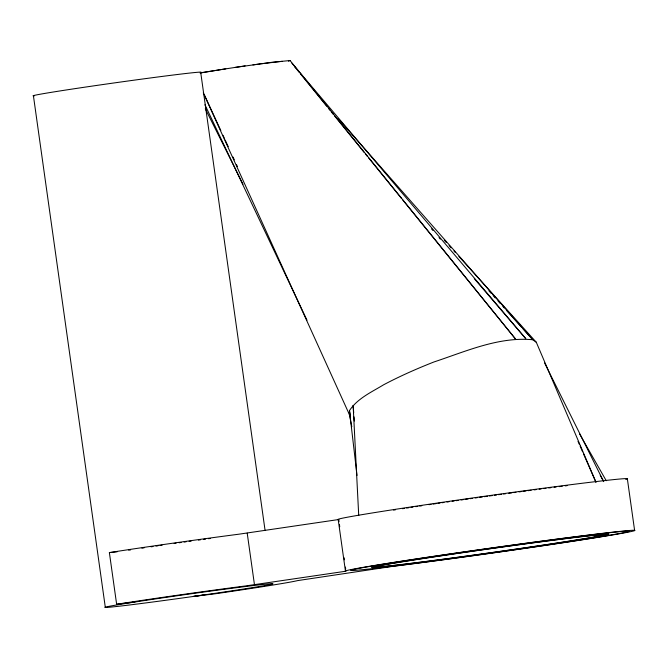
<?xml version="1.0" encoding="UTF-8"?>
<svg xmlns="http://www.w3.org/2000/svg" width="668" height="668" viewBox="0 0 668 668"><rect width="100%" height="100%" fill="white"/><g stroke="black" fill="none" stroke-linecap="round" stroke-linejoin="round"><path stroke-width="1" d="M351.794 426.693L349.381 414.527L349.464 410.62C357.472 398.395 371.533 392.141 383.632 384.776C399.965 376.134 416.882 368.678 434.075 361.922C465.796 351.443 498.729 336.522 532.788 339.745L536.295 342.266L595.99 482.304L583.448 453.739M402.779 200.016L515.679 339.202L290.071 60.546L288.467 61.197M200.099 73.037L225.792 68.812M200.375 72.795L245.139 65.865M135.036 602.002L116.641 604.273L109.377 552.603L116.842 551.434A110.896 1.937 -8 0 1 238.752 534.216L338.734 519.52L339.027 521.591M116.641 604.273L124.098 603.104A110.896 1.937 -8 0 1 246.016 585.886L345.999 571.198L345.456 571.207L338.192 519.529A146.125 2.547 -8 0 1 490.805 495.405A146.125 2.547 -8 0 1 625.766 479.415M234.794 67.468L272.293 62.233L290.071 60.546M203.448 595.013L193.419 596.424L214.937 593.819A110.896 1.937 -8 0 0 297.469 580.626L392.158 566.431A146.125 2.547 -8 0 0 618.309 533.949A146.125 2.547 -8 0 0 521.491 543.844A146.125 2.547 -8 0 0 345.456 571.207M252.947 64.888L260.462 63.877M261.405 63.752L282.272 61.331M109.377 552.603L117.117 551.81M338.192 519.529L338.734 519.52M444.212 240.138L446.299 242.459M449.096 245.557L451.184 247.878M453.973 250.968L455.376 252.521M458.858 256.387L536.295 342.266M488.968 290.897L491.055 293.227M493.143 295.557L495.23 297.878M498.011 300.976L500.098 303.305M502.879 306.403L504.273 307.956M506.361 310.286L521.658 327.337M523.052 328.89L532.788 339.745L338 118.461M431.545 228.882L432.906 230.468M439.01 237.574L440.362 239.161M474.28 278.665L525.825 338.709L291.908 63.209M294.479 66.491L295.79 68.111M297.101 69.731L299.072 72.161M300.383 73.772L326.644 106.145M328.614 108.575L329.925 110.187M331.236 111.806L333.207 114.236M334.518 115.856L364.052 152.271M365.371 153.891L367.333 156.312M368.652 157.932L401.468 198.396M579.432 433.666L606.235 480.726M600.215 475.249L603.697 481.628L544.587 362.983M205.301 108.75L243.01 184.218M204.934 104.751L306.988 320.164M204.258 94.639L220.824 130.561M223.003 135.295L224.306 138.126M225.183 140.021L228.231 146.634M233.023 157.038L234.334 159.877M236.514 164.604L237.382 166.491M203.289 92.81L349.381 414.527M578.012 441.364L579.273 444.22M580.108 446.124L582.613 451.835M350.441 415.73L349.464 410.62L357.029 475.441M627.335 478.689L634.6 530.359M339.461 524.689L339.753 526.76M344.112 557.763L344.396 559.826M345.414 567.065L345.707 569.128M265.046 530.217L200.709 72.403A84.803 1.478 -8 0 0 113.477 83.032A84.803 1.478 -8 0 0 34.335 95.9M247.21 533.139L254.475 584.809M33.4 95.641L105.293 607.195M353.706 412.749L353.138 405.476L358.724 515.554M354.032 416.899L354.357 421.049M128.707 550.19A84.803 1.478 -8 0 1 130.611 549.889M141.925 548.169A84.803 1.478 -8 0 1 144.088 547.843M151.06 546.816A84.803 1.478 -8 0 1 153.03 546.524M156.011 546.09A84.803 1.478 -8 0 1 158.024 545.789M160.053 545.497A84.803 1.478 -8 0 1 162.09 545.205M174.097 543.476A84.803 1.478 -8 0 1 176.101 543.193M179.116 542.767A84.803 1.478 -8 0 1 181.12 542.483M184.126 542.065A84.803 1.478 -8 0 1 186.121 541.79M189.094 541.372A84.803 1.478 -8 0 1 191.157 541.088M198.404 540.086A84.803 1.478 -8 0 1 200.458 539.811M203.523 539.393A84.803 1.478 -8 0 1 205.544 539.118M208.533 538.717A84.803 1.478 -8 0 1 210.487 538.45M393.586 510.101A125.25 2.188 -8 0 1 395.481 509.801M402.478 508.707A125.25 2.188 -8 0 1 404.566 508.381M406.687 508.056A125.25 2.188 -8 0 1 408.833 507.722M411.02 507.388A125.25 2.188 -8 0 1 412.907 507.095M415.813 506.661A125.25 2.188 -8 0 1 417.776 506.361M419.771 506.06A125.25 2.188 -8 0 1 421.784 505.751M428.99 504.674A125.25 2.188 -8 0 1 431.085 504.365M433.098 504.064A125.25 2.188 -8 0 1 436.012 503.63M437.983 503.346A125.25 2.188 -8 0 1 439.97 503.054M441.965 502.753A125.25 2.188 -8 0 1 443.978 502.461M447.017 502.019A125.25 2.188 -8 0 1 449.055 501.718M452.119 501.276A125.25 2.188 -8 0 1 454.173 500.975M456.177 500.691A125.25 2.188 -8 0 1 458.156 500.399M461.145 499.973A125.25 2.188 -8 0 1 463.149 499.689M465.162 499.397A125.25 2.188 -8 0 1 468.193 498.963M470.214 498.679A125.25 2.188 -8 0 1 472.243 498.386M475.274 497.961A125.25 2.188 -8 0 1 477.303 497.668M479.315 497.384A125.25 2.188 -8 0 1 482.346 496.959M484.375 496.675A125.25 2.188 -8 0 1 487.423 496.249M489.452 495.965A125.25 2.188 -8 0 1 492.5 495.539M494.529 495.255A125.25 2.188 -8 0 1 496.549 494.98M498.57 494.696A125.25 2.188 -8 0 1 501.576 494.287M503.572 494.011A125.25 2.188 -8 0 1 505.643 493.727M508.757 493.301A125.25 2.188 -8 0 1 511.855 492.875M513.917 492.6A125.25 2.188 -8 0 1 515.972 492.316M519.028 491.907A125.25 2.188 -8 0 1 521.048 491.631M523.061 491.364A125.25 2.188 -8 0 1 526.042 490.963M528.054 490.688A125.25 2.188 -8 0 1 531.118 490.287M534.166 489.878A125.25 2.188 -8 0 1 536.17 489.611M539.159 489.218A125.25 2.188 -8 0 1 541.13 488.959M544.044 488.584A125.25 2.188 -8 0 1 545.956 488.333M548.779 487.966A125.25 2.188 -8 0 1 550.925 487.69M554.106 487.281A125.25 2.188 -8 0 1 556.185 487.014M559.258 486.621A125.25 2.188 -8 0 1 562.256 486.246M565.17 485.878A125.25 2.188 -8 0 1 567.065 485.644M272.602 583.949L267.835 585.001A84.803 1.478 -8 0 1 160.145 601.025A84.803 1.478 -8 0 1 110.061 606.143A84.803 1.478 -8 0 1 217.751 590.12L237.19 587.573A84.803 1.478 -8 0 1 272.602 583.949M418.769 562.372A114.812 2.004 -8 0 0 602.386 535.302A114.812 2.004 -8 0 0 448.929 554.665A114.812 2.004 -8 0 0 418.769 562.372M402.579 565.003A140.906 2.463 -8 0 0 627.92 531.786A140.906 2.463 -8 0 0 439.586 555.551A140.906 2.463 -8 0 0 402.579 565.003M424.79 561.713A120.031 2.096 -8 0 0 608.698 534.233A120.031 2.096 -8 0 0 436.596 556.402A120.031 2.096 -8 0 0 424.79 561.713"/></g></svg>
